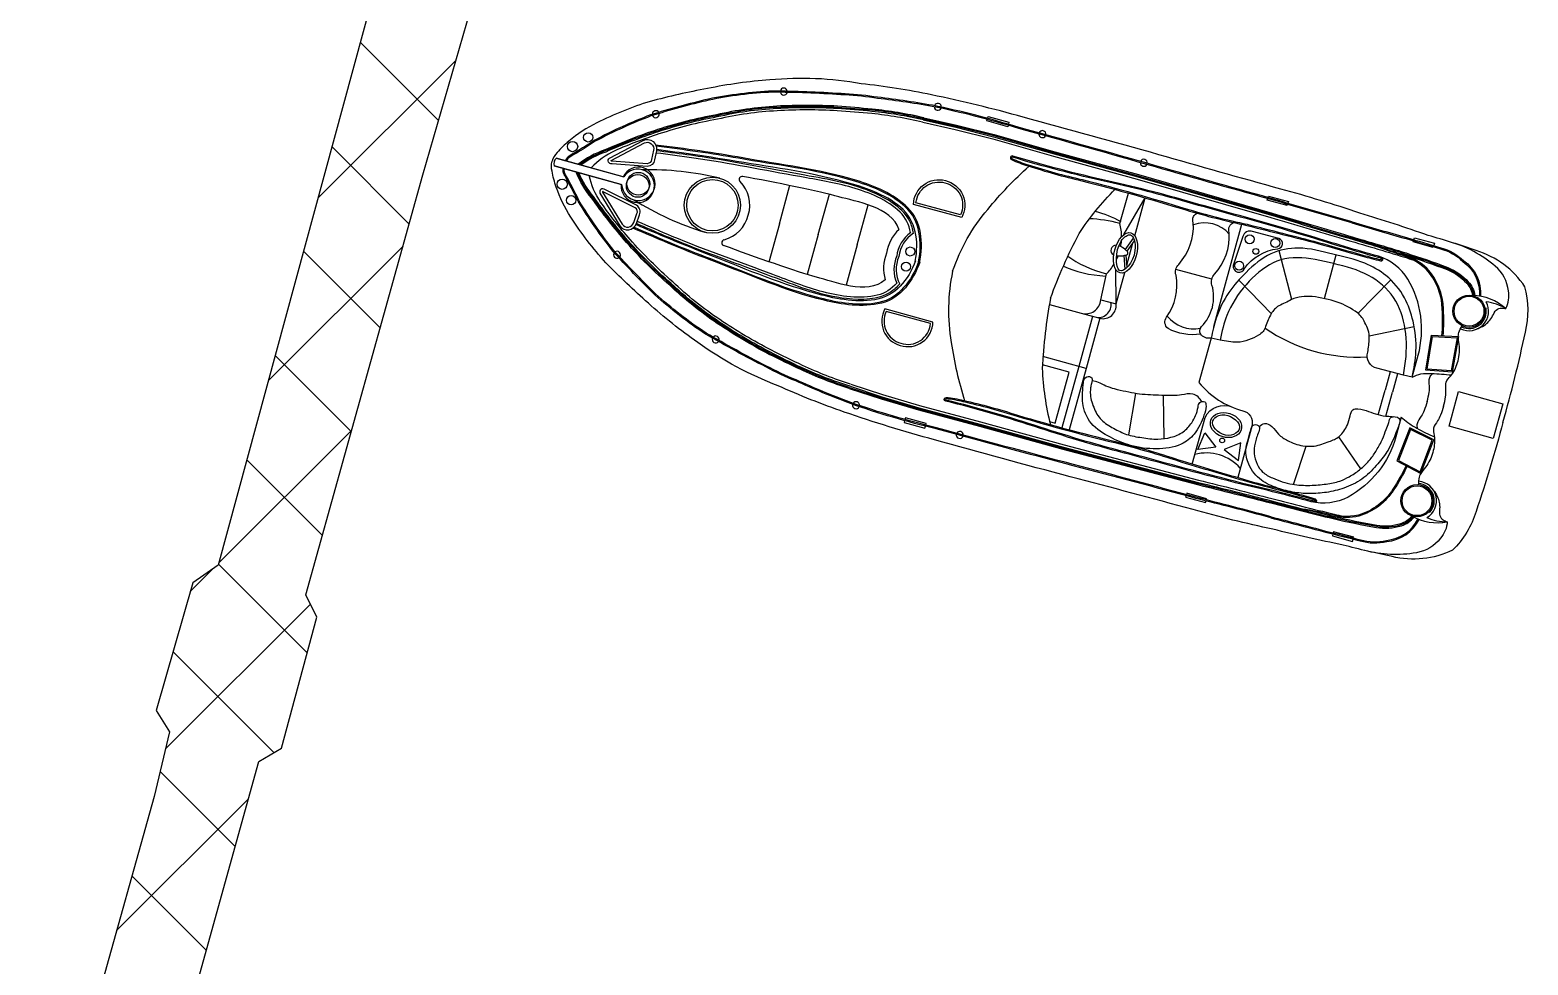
# Model space of a CAD drawing. Header units: metres. Extents: x 275043 to 277378, y 2078787 to 2081000.
# Drawn here: x 276839.6 to 276940.9, y 2080770 to 2080833.3 of the extents above; entities that cross this region are included whole.
import ezdxf

# ---------------------------------------------------------------- set-up
doc = ezdxf.new("R2010")
doc.units = ezdxf.units.M
doc.layers.add('PORT', color=5, linetype='Continuous')

msp = doc.modelspace()

# ---------------------------------------------------------------- linework, layer by layer
at = {"color": 32, "true_color": 0xcd6928}
for p, q in [((276890.29, 2080820.19), (276891, 2080822.79)), ((276892.92, 2080819.47), (276893.67, 2080822.18)), ((276895.55, 2080818.75), (276896.3, 2080821.46)), ((276913.59, 2080819.45), (276915.04, 2080821.94)), ((276914.34, 2080819.38), (276915.04, 2080821.94)), ((276890.29, 2080820.19), (276889.58, 2080817.59)), ((276919.68, 2080813.23), (276921.58, 2080820.15)), ((276892.92, 2080819.47), (276892.18, 2080816.76)), ((276913.68, 2080818.42), (276914.24, 2080819.21)), ((276913.81, 2080818.33), (276914.31, 2080819.04)), ((276895.55, 2080818.75), (276894.8, 2080816.03)), ((276913.58, 2080818.05), (276913.66, 2080817.11)), ((276913.73, 2080818.06), (276913.8, 2080817.23)), ((276913.79, 2080817.38), (276914.2, 2080818.89)), ((276924.96, 2080815.07), (276924.09, 2080818.36)), ((276927.17, 2080815.12), (276927.96, 2080818.08)), ((276913.07, 2080814.76), (276913.04, 2080817.1)), ((276913.07, 2080814.76), (276913.65, 2080816.89)), ((276919.54, 2080816.43), (276917.1, 2080817.09)), ((276923.57, 2080814.1), (276921.36, 2080816.37)), ((276929.44, 2080814.13), (276931.65, 2080816.39)), ((276912.04, 2080815.04), (276913.07, 2080814.76)), ((276938.01, 2080814.48), (276938.08, 2080814.49)), ((276930.19, 2080812.61), (276933.23, 2080813.24)), ((276910.54, 2080810.54), (276909.4, 2080806.39)), ((276911.04, 2080810.4), (276909.9, 2080806.25)), ((276931.6, 2080810.18), (276931.26, 2080808.94)), ((276932.1, 2080810.04), (276931.76, 2080808.8)), ((276930.8, 2080807.27), (276931.26, 2080808.94)), ((276931.31, 2080807.17), (276931.76, 2080808.8)), ((276913.93, 2080805.9), (276914.4, 2080808.7)), ((276916.32, 2080805.65), (276916.27, 2080808.57)), ((276929.62, 2080803.61), (276928.14, 2080805.78)), ((276925.06, 2080802.55), (276925.93, 2080805.14)), ((276934.23, 2080800.73), (276934.29, 2080800.67))]:
    msp.add_line(p, q, dxfattribs=at)
for points in [[(276939.23, 2080806.75, 0.01736), (276940.75, 2080812.85, 0.12634), (276940.72, 2080815.93, 0.172899), (276937.43, 2080818.37, 0.013884), (276934.18, 2080819.4, 0.008973), (276929.55, 2080820.91, 0.01509), (276924.22, 2080822.53, -0.002245), (276915.96, 2080824.86, 0.003342), (276906.78, 2080827.4, 0.016984), (276900.58, 2080828.91, 0.024546), (276895.82, 2080829.66, 0.067942), (276889.65, 2080829.92, 0.033948), (276885.42, 2080829.33, 0.022001), (276881.55, 2080828.46, 0.042872), (276877.94, 2080827.01, 0.059514), (276876.05, 2080825.78, 0.046364), (276875.26, 2080825, 0.104882), (276874.91, 2080824.42, 0.104882)], [(276929.03, 2080820.32, -0.006425), (276923.99, 2080821.78, -0.002217), (276915.74, 2080824.11, 0.003368), (276906.5, 2080826.7, 0.024633), (276900.64, 2080828.2, 0.015037), (276896.68, 2080828.78, 0.025439), (276894.46, 2080828.99, 0.013843), (276889.82, 2080829.16, 0.040266), (276885.5, 2080828.62, 0.016729), (276881.57, 2080827.55, 0.029739), (276877.8, 2080825.84, -0.01525), (276876.14, 2080824.81, 0.132389), (276875.88, 2080824.57, 0.028442), (276875.8, 2080824.45, 0.028442)], [(276929.01, 2080820.25, -0.006424), (276923.97, 2080821.71, -0.002217), (276915.72, 2080824.03, 0.003368), (276906.48, 2080826.63, 0.024633), (276900.62, 2080828.13, 0.015038), (276896.67, 2080828.7, 0.025461), (276894.45, 2080828.92, 0.013839), (276889.82, 2080829.09, 0.040238), (276885.52, 2080828.55, 0.016715), (276881.6, 2080827.48, 0.029693), (276877.84, 2080825.77, -0.015234), (276876.18, 2080824.74, 0.134036), (276875.94, 2080824.53, 0.024879), (276875.88, 2080824.43, 0.024879)], [(276900.05, 2080827.36, 0.031596), (276896.57, 2080827.94, 0.004928), (276894.22, 2080828.14, 0.02844), (276890.12, 2080828.14, 0.042875), (276886.04, 2080827.56, 0.035347), (276882.05, 2080826.56, 0.024093), (276878.48, 2080825.18, 0.079837), (276876.68, 2080824.21)], [(276900.04, 2080827.29, 0.031592), (276896.56, 2080827.87, 0.004926), (276894.22, 2080828.06, 0.028436), (276890.13, 2080828.06, 0.042895), (276886.06, 2080827.49, 0.035363), (276882.07, 2080826.48, 0.024111), (276878.51, 2080825.11, 0.077658), (276876.77, 2080824.18, 0.077658)], [(276900.02, 2080827.21, 0.031588), (276896.55, 2080827.79, 0.004924), (276894.21, 2080827.98, 0.028433), (276890.13, 2080827.98, 0.042917), (276886.07, 2080827.41, 0.035379), (276882.1, 2080826.41, 0.02413), (276878.54, 2080825.04, 0.075408), (276876.87, 2080824.16, 0.075408)], [(276899.98, 2080827.06, 0.031581), (276896.54, 2080827.64, 0.00492), (276894.2, 2080827.83, 0.028426), (276890.14, 2080827.83, 0.042959), (276886.1, 2080827.26, 0.035411), (276882.14, 2080826.26, 0.028829), (276879.16, 2080825.12, 0.092336), (276877.56, 2080823.97, 0.080328)], [(276899.99, 2080827.06), (276902.19, 2080826.57), (276904.73, 2080825.93), (276908.84, 2080824.77), (276914.49, 2080823.21), (276923.53, 2080820.62, 0.002601), (276928.43, 2080819.16, -0.00441), (276932.59, 2080817.92, -0.002867), (276933.21, 2080817.72, -0.002867)], [(276900.02, 2080827.21), (276902.23, 2080826.72), (276904.77, 2080826.07), (276908.88, 2080824.92), (276914.54, 2080823.36), (276923.58, 2080820.77, 0.002601), (276928.47, 2080819.31, -0.00441), (276932.63, 2080818.07, -0.012997), (276935.45, 2080817.09, -0.113276), (276936.78, 2080816.16, -0.142458), (276937.18, 2080815.33, -0.142458)], [(276900.04, 2080827.29), (276902.25, 2080826.79), (276904.79, 2080826.15), (276908.9, 2080824.99), (276914.56, 2080823.44), (276923.6, 2080820.84, 0.002601), (276928.49, 2080819.38, -0.004411), (276932.66, 2080818.14, -0.013003), (276935.48, 2080817.16, -0.113337), (276936.84, 2080816.21, -0.144821), (276937.26, 2080815.33, -0.138987)], [(276900.05, 2080827.36), (276902.27, 2080826.86), (276904.81, 2080826.22), (276908.92, 2080825.06), (276914.58, 2080823.51), (276923.62, 2080820.91, 0.002601), (276928.52, 2080819.45, -0.004411), (276932.68, 2080818.21, -0.013009), (276935.5, 2080817.23, -0.113396), (276936.89, 2080816.26, -0.146005), (276937.34, 2080815.33, -1.595219)], [(276881.97, 2080825.12), (276881.85, 2080824.51, -0.382221), (276881.35, 2080824.06), (276878.97, 2080824.23, -0.786544), (276878.8, 2080824.63), (276881.08, 2080825.83, -0.616464), (276881.97, 2080825.12, -3.844907)], [(276939.23, 2080806.75, -0.01736), (276937.42, 2080800.73, -0.12634), (276935.82, 2080798.1, -0.172899), (276931.74, 2080797.67, -0.013884), (276928.42, 2080798.45, -0.008973), (276923.67, 2080799.52, -0.01509), (276918.27, 2080800.85, 0.002245), (276909.97, 2080803.07, -0.003342), (276900.78, 2080805.57, -0.016984), (276894.68, 2080807.45, -0.024546), (276890.21, 2080809.23, -0.067942), (276884.77, 2080812.16, -0.033948), (276881.43, 2080814.82, -0.022001), (276878.55, 2080817.55, -0.042872), (276876.18, 2080820.64, -0.059514), (276875.2, 2080822.66, -0.046364), (276874.91, 2080823.74, -0.104882), (276874.91, 2080824.42, -0.104882)], [(276902.01, 2080816.97, -0.096403), (276904.39, 2080821.16, -0.040538), (276907.18, 2080824.08, -1.92312)], [(276933.1, 2080809.82), (276933.5, 2080811.29, 0.202722), (276932.8, 2080816.44, 0.178768), (276930.81, 2080817.99, -0.010028), (276926.24, 2080819.35, 0.005356), (276918.66, 2080821.5, 0.016605), (276912.49, 2080823.09, -0.018921), (276906.09, 2080824.77, 0.925873), (276905.99, 2080824.53, 0.041202), (276907.09, 2080824.11, 0.024461), (276910.74, 2080823.1, -0.012888), (276917.78, 2080821.12, 0.019359), (276921.92, 2080820.07, -0.002375), (276926.71, 2080818.86, 0.006386), (276929.74, 2080818, 0.013656), (276930.96, 2080817.68, 0.862706), (276931.05, 2080817.9, -0.648089)], [(276931.01, 2080817.84, 0.016488), (276930.79, 2080817.91, -0.010023), (276926.22, 2080819.28, 0.005356), (276918.64, 2080821.43, 0.016607), (276912.47, 2080823.02, -0.018921), (276906.07, 2080824.69, -0.01143), (276906.07, 2080824.69, 0.913283), (276906.02, 2080824.6, 0.041174), (276907.11, 2080824.18, 0.024478), (276910.76, 2080823.18, -0.012889), (276917.8, 2080821.2, 0.019362), (276921.93, 2080820.15, -0.002377), (276926.73, 2080818.93, 0.006391), (276929.76, 2080818.07, 0.013664), (276930.98, 2080817.76, -0.000701), (276930.98, 2080817.76, 0.819976), (276931.01, 2080817.84, 0.819976)], [(276923.53, 2080800.29, 0.006425), (276918.45, 2080801.61, 0.002217), (276910.17, 2080803.82, -0.003368), (276900.9, 2080806.31, -0.024633), (276895.09, 2080808.02, -0.015037), (276891.4, 2080809.55, -0.025439), (276889.38, 2080810.5, -0.013843), (276885.3, 2080812.72, -0.040266), (276881.87, 2080815.39, -0.016729), (276879.04, 2080818.32, -0.029739), (276876.67, 2080821.72, 0.01525), (276875.77, 2080823.45, -0.132389), (276875.66, 2080823.79, -0.028442), (276875.66, 2080823.93, -0.028442)], [(276923.55, 2080800.36, 0.006424), (276918.47, 2080801.68, 0.002217), (276910.19, 2080803.9, -0.003368), (276900.92, 2080806.39, -0.024633), (276895.12, 2080808.09, -0.015038), (276891.43, 2080809.62, -0.025461), (276889.41, 2080810.56, -0.013839), (276885.34, 2080812.79, -0.040238), (276881.92, 2080815.45, -0.016715), (276879.1, 2080818.37, -0.029693), (276876.73, 2080821.76, 0.015234), (276875.83, 2080823.49, -0.134036), (276875.74, 2080823.79, -0.024879), (276875.74, 2080823.91, -0.024879)], [(276895.02, 2080809.04, -0.031596), (276891.73, 2080810.32, -0.004928), (276889.61, 2080811.35, -0.02844), (276886.09, 2080813.45, -0.042875), (276882.87, 2080816.03, -0.035347), (276879.95, 2080818.93, -0.024093), (276877.59, 2080821.93, -0.079837), (276876.54, 2080823.69)], [(276895.04, 2080809.11, -0.031592), (276891.76, 2080810.39, -0.004926), (276889.65, 2080811.42, -0.028436), (276886.13, 2080813.51, -0.042895), (276882.92, 2080816.09, -0.035363), (276880.01, 2080818.98, -0.024111), (276877.65, 2080821.98, -0.077658), (276876.63, 2080823.67, -0.077658)], [(276895.07, 2080809.19, -0.031588), (276891.79, 2080810.46, -0.004924), (276889.68, 2080811.49, -0.028433), (276886.17, 2080813.58, -0.042917), (276882.98, 2080816.14, -0.035379), (276880.07, 2080819.03, -0.02413), (276877.71, 2080822.03, -0.075408), (276876.72, 2080823.64, -0.075408)], [(276895.11, 2080809.33, -0.031581), (276891.86, 2080810.6, -0.00492), (276889.75, 2080811.63, -0.028426), (276886.26, 2080813.7, -0.042959), (276883.08, 2080816.26, -0.035411), (276880.19, 2080819.13, -0.028829), (276878.2, 2080821.65, -0.092336), (276877.42, 2080823.45, -0.080328)], [(276902.62, 2080820.6), (276899.36, 2080821.5, -0.483063), (276901.52, 2080823.11, -0.50024), (276902.62, 2080820.6, -0.418424)], [(276880.62, 2080820.21), (276880.82, 2080820.79, 0.382221), (276880.63, 2080821.44), (276878.49, 2080822.5, 0.786544), (276878.15, 2080822.25), (276879.49, 2080820.05, 0.616464), (276880.62, 2080820.21, 3.844907)], [(276908.63, 2080815.15, -0.033687), (276910.57, 2080819.53, -0.051879), (276912.99, 2080822.51, -1.92312)], [(276918.78, 2080812.72, -0.164009), (276916.58, 2080813.1, -0.407559), (276916.48, 2080813.87, 0.20466), (276917.12, 2080816.7, -0.28657), (276917.3, 2080817.44, 0.198759), (276918.29, 2080820.26, -0.45148), (276918.61, 2080820.93, -1.463971)], [(276919.5, 2080812.45, -0.291269), (276918.77, 2080812.73, -0.299867), (276918.84, 2080813.23, 0.273478), (276919.55, 2080816.03, -0.28657), (276919.73, 2080816.77, 0.198759), (276920.72, 2080819.59, -0.45148), (276921.05, 2080820.27, -1.463971)], [(276929.01, 2080820.25, 0.002941), (276932.68, 2080819.18, -0.002014), (276935.01, 2080818.49, -0.130992), (276936.53, 2080817.63, -0.261832), (276937.64, 2080815.28, -0.261832)], [(276929.03, 2080820.32, 0.002942), (276932.7, 2080819.26, -0.002013), (276935.03, 2080818.56, -0.130442), (276936.58, 2080817.69, -0.261246), (276937.72, 2080815.28, -0.209197)], [(276939.43, 2080814.45, 0.164393), (276939.61, 2080815.64, 0.188684), (276938.71, 2080817.32, 0.10758), (276935.62, 2080818.97)], [(276935.1, 2080812.61, 0.043334), (276935.13, 2080814.42, 0.18333), (276934.03, 2080817.12, 0.123985), (276932.14, 2080818.14, -0.015377), (276930.71, 2080818.65)], [(276935.18, 2080812.61, 0.043195), (276935.21, 2080814.42, 0.183415), (276934.09, 2080817.18, 0.094511), (276932.66, 2080818.06)], [(276902.01, 2080816.97, 0.096403), (276901.92, 2080812.16, 0.040538), (276902.82, 2080808.22, 1.92312)], [(276908.57, 2080814.72), (276910.71, 2080814.13, 0.462925), (276912.04, 2080815.04), (276912.41, 2080816.8)], [(276908.63, 2080815.15, 0.033687), (276908.07, 2080810.4, 0.051879), (276908.62, 2080806.6, 1.92312)], [(276910.71, 2080814.13), (276911.63, 2080813.88, 0.545737), (276912.72, 2080814.85, 0.282905)], [(276933.1, 2080809.82), (276932.5, 2080809.94), (276930.71, 2080810.42, -0.448043), (276930.09, 2080811.49, 0.025561), (276930.19, 2080812.44, 0.15676), (276929.89, 2080813.49, 0.144288), (276929.4, 2080814.15, 0.079427), (276928.03, 2080814.88, 0.054179), (276926.33, 2080815.26, 0.127294), (276924.93, 2080815.06, -0.025195), (276924.07, 2080814.64, 0.112656), (276923.56, 2080814.1, 0.061652), (276923.18, 2080813.24, -0.222278), (276922.7, 2080812.65, -0.049109), (276922.03, 2080812.34, -0.09997), (276921.26, 2080812.17, -0.045992), (276920.1, 2080812.32), (276919.5, 2080812.45)], [(276900.68, 2080813.54), (276897.43, 2080814.44, 0.483063), (276898.46, 2080811.95, 0.50024), (276900.68, 2080813.54, 0.418424)], [(276911.63, 2080813.88), (276911.97, 2080813.79, 0.516839), (276913.07, 2080814.76, 0.282905)], [(276919.5, 2080812.45), (276918.67, 2080809.45, 0.158322), (276921.63, 2080807.54, -0.417676), (276922.26, 2080806.56), (276921.29, 2080803.02)], [(276895.02, 2080809.04), (276897.18, 2080808.34), (276899.69, 2080807.59), (276903.82, 2080806.49), (276909.47, 2080804.93), (276918.57, 2080802.54, -0.002601), (276923.53, 2080801.3, 0.004411), (276927.74, 2080800.24, 0.013009), (276930.67, 2080799.64, 0.113396), (276932.36, 2080799.76, 0.146005), (276933.22, 2080800.34, 1.595219)], [(276895.04, 2080809.11), (276897.2, 2080808.41), (276899.71, 2080807.66), (276903.84, 2080806.56), (276909.49, 2080805.01), (276918.59, 2080802.62, -0.002601), (276923.55, 2080801.37, 0.004411), (276927.76, 2080800.31, 0.013003), (276930.68, 2080799.72, 0.113337), (276932.34, 2080799.84, 0.144821), (276933.15, 2080800.38, 0.138987)], [(276895.07, 2080809.19), (276897.22, 2080808.48), (276899.73, 2080807.74), (276903.86, 2080806.63), (276909.51, 2080805.08), (276918.61, 2080802.69, -0.002601), (276923.57, 2080801.45, 0.00441), (276927.78, 2080800.39, 0.012997), (276930.7, 2080799.79, 0.113276), (276932.32, 2080799.91, 0.142458), (276933.08, 2080800.41, 0.142458)], [(276895.12, 2080809.33), (276897.27, 2080808.63), (276899.77, 2080807.89), (276903.9, 2080806.78), (276909.55, 2080805.23), (276918.65, 2080802.84, -0.002601), (276923.61, 2080801.6, 0.00441), (276927.81, 2080800.54, 0.002867), (276928.45, 2080800.39, 0.002867)], [(276932.35, 2080807.11), (276931.99, 2080805.77, -0.202722), (276928.76, 2080801.7, -0.178768), (276926.25, 2080801.38, 0.010028), (276921.62, 2080802.55, -0.005356), (276914.01, 2080804.57, -0.016605), (276907.89, 2080806.36, 0.018921), (276901.54, 2080808.19, -0.925873), (276901.57, 2080808.44, -0.041202), (276902.73, 2080808.24, -0.024461), (276906.39, 2080807.24, 0.012888), (276913.44, 2080805.35, -0.019359), (276917.54, 2080804.14, 0.002375), (276922.28, 2080802.73, -0.006386), (276925.32, 2080801.92, -0.013656), (276926.53, 2080801.57, -0.862706), (276926.5, 2080801.34, 0.648089)], [(276926.5, 2080801.41, -0.016488), (276926.27, 2080801.46, 0.010023), (276921.64, 2080802.62, -0.005356), (276914.03, 2080804.65, -0.016607), (276907.92, 2080806.43, 0.018921), (276901.56, 2080808.26, 0.01143), (276901.55, 2080808.26, -0.913283), (276901.56, 2080808.37, -0.041174), (276902.71, 2080808.16, -0.024478), (276906.37, 2080807.17, 0.012889), (276913.42, 2080805.27, -0.019362), (276917.52, 2080804.06, 0.002377), (276922.26, 2080802.66, -0.006391), (276925.3, 2080801.85, -0.013664), (276926.51, 2080801.5, 0.000701), (276926.51, 2080801.5, -0.819976), (276926.5, 2080801.41, -0.819976)], [(276918.21, 2080803.93), (276919.08, 2080807.09, -0.406088), (276920.95, 2080807.77)], [(276932.68, 2080803.82, -0.043334), (276931.79, 2080802.24, -0.18333), (276929.46, 2080800.48, -0.123985), (276927.31, 2080800.57, 0.015377), (276925.82, 2080800.87)], [(276932.75, 2080803.78, -0.043195), (276931.85, 2080802.2, -0.183415), (276929.48, 2080800.41, -0.094511), (276927.8, 2080800.38)], [(276923.53, 2080800.29, -0.002942), (276927.23, 2080799.33, 0.002013), (276929.58, 2080798.74, 0.130442), (276931.37, 2080798.69, 0.261246), (276933.57, 2080800.19, 0.209197)], [(276923.55, 2080800.36, -0.002941), (276927.24, 2080799.4, 0.002014), (276929.6, 2080798.81, 0.130992), (276931.35, 2080798.77, 0.261832), (276933.5, 2080800.22, 0.261832)], [(276935.47, 2080800.03, -0.164393), (276935.01, 2080798.91, -0.188684), (276933.38, 2080797.93, -0.10758), (276929.89, 2080798.08)]]:
    msp.add_lwpolyline(points, format="xyb", dxfattribs=at)
for points in [[(276905.76, 2080826.85), (276905.74, 2080826.75), (276904.33, 2080827.14), (276904.35, 2080827.24)], [(276904.38, 2080827.32), (276904.41, 2080827.45), (276905.82, 2080827.06), (276905.78, 2080826.92)], [(276879.58, 2080822.85), (276875.06, 2080824.1)], [(276875.06, 2080824.1), (276879.62, 2080822.84)], [(276875.2, 2080824.62), (276879.76, 2080823.36)], [(276879.73, 2080823.37), (276875.2, 2080824.62)], [(276913.32, 2080820.2), (276913.91, 2080822.26)], [(276923.34, 2080821.96), (276923.37, 2080822.06), (276924.72, 2080821.69), (276924.68, 2080821.57)], [(276924.66, 2080821.5), (276924.64, 2080821.42), (276923.29, 2080821.79), (276923.32, 2080821.89)], [(276934.54, 2080818.63), (276934.52, 2080818.58), (276933.16, 2080818.96), (276933.18, 2080819.04)], [(276933.2, 2080819.11), (276933.24, 2080819.24), (276934.6, 2080818.87), (276934.56, 2080818.71)], [(276911.47, 2080813.92), (276910.54, 2080810.54)], [(276911.97, 2080813.79), (276911.04, 2080810.4), (276908.12, 2080811.21)], [(276908.57, 2080806.8), (276908.95, 2080806.69), (276909.9, 2080810.15), (276908.08, 2080810.65)], [(276898.76, 2080806.87), (276898.72, 2080806.74), (276900.13, 2080806.36), (276900.17, 2080806.49)], [(276900.19, 2080806.57), (276900.22, 2080806.67), (276898.81, 2080807.05), (276898.78, 2080806.95)], [(276917.8, 2080801.79), (276917.77, 2080801.69), (276919.12, 2080801.32), (276919.15, 2080801.44)], [(276919.17, 2080801.51), (276919.19, 2080801.58), (276917.84, 2080801.96), (276917.82, 2080801.86)], [(276927.73, 2080799.2), (276927.7, 2080799.07), (276929.06, 2080798.69), (276929.11, 2080798.85)], [(276929.13, 2080798.93), (276929.14, 2080798.98), (276927.78, 2080799.35), (276927.75, 2080799.27)]]:
    msp.add_lwpolyline(points, dxfattribs=at)
for points in [[(276881.78, 2080825.16), (276881.65, 2080824.54, -0.383069), (276881.35, 2080824.25), (276878.95, 2080824.43, -0.853636), (276878.91, 2080824.47), (276881.16, 2080825.66, -0.613527)], [(276902.54, 2080820.78), (276899.53, 2080821.61, -0.460147), (276901.48, 2080822.96, -0.47706)], [(276880.44, 2080820.27), (276880.65, 2080820.87, 0.383069), (276880.54, 2080821.27), (276878.38, 2080822.35, 0.853636), (276878.32, 2080822.33), (276879.65, 2080820.15, 0.613527)], [(276920.99, 2080817.37, 0.917705), (276921.75, 2080817.17, -0.209704), (276924, 2080818.5, 0.850912), (276924.08, 2080819.18), (276922.3, 2080819.67, 0.435659), (276921.64, 2080819.32)], [(276900.52, 2080813.43), (276897.51, 2080814.25, 0.460147), (276898.5, 2080812.1, 0.47706)]]:
    msp.add_lwpolyline(points, format="xyb", close=True, dxfattribs=at)
for points in [[(276935.8, 2080810.14), (276934.01, 2080810.29), (276934.4, 2080812.65), (276936.22, 2080812.55)], [(276935.74, 2080810.23), (276934.1, 2080810.36), (276934.46, 2080812.57), (276936.13, 2080812.48)], [(276938.58, 2080805.67), (276935.59, 2080806.5), (276936.23, 2080808.83), (276939.22, 2080808)], [(276919.81, 2080805.08), (276918.6, 2080804.92), (276919.07, 2080806.05)], [(276934.55, 2080805.58), (276932.93, 2080806.37), (276932.06, 2080804.14), (276933.67, 2080803.29)], [(276934.45, 2080805.54), (276932.97, 2080806.26), (276932.16, 2080804.18), (276933.63, 2080803.4)], [(276920.38, 2080804.92), (276921.34, 2080804.17), (276921.51, 2080805.37)]]:
    msp.add_lwpolyline(points, close=True, dxfattribs=at)
for centre, radius in [((276877.36, 2080826.03), 0.313), ((276876.3, 2080825.41), 0.349), ((276875.6, 2080822.86), 0.349), ((276880.71, 2080822.75), 0.771), ((276880.75, 2080822.89), 0.771), ((276885.76, 2080821.44), 1.9), ((276885.76, 2080821.44), 1.9), ((276885.76, 2080821.44), 1.74), ((276885.76, 2080821.44), 1.74), ((276876.2, 2080821.78), 0.313), ((276922.1, 2080819.14), 0.304), ((276923.83, 2080818.88), 0.304), ((276899.14, 2080818.31), 0.305), ((276922.52, 2080818.32), 0.197), ((276898.86, 2080817.29), 0.305), ((276921.39, 2080817.35), 0.304), ((276936.94, 2080814.27), 1.09), ((276936.94, 2080814.27), 1.01), ((276920.24, 2080805.53), 0.163), ((276933.42, 2080801.45), 1.09), ((276933.42, 2080801.45), 1.01)]:
    msp.add_circle(centre, radius, dxfattribs=at)
for centre, radius, start, end in [((276890.59, 2080829.13), 0.237, 4.9276, 173.0232), ((276890.59, 2080829.13), 0.237, 191.6583, 346.2925), ((276901.01, 2080828.1), 0.237, 181.9784, 334.254), ((276901.01, 2080828.1), 0.237, 352.9129, 163.3195), ((276881.93, 2080827.6), 0.237, 29.2666, 184.4087), ((276881.93, 2080827.6), 0.237, 203.0464, 10.6288), ((276908.08, 2080826.25), 0.237, 178.2692, 330.8497), ((276908.08, 2080826.25), 0.237, 349.5099, 159.609), ((276875.49, 2080824.26), 0.456, 128.5464, 200.7317), ((276875.49, 2080824.26), 0.456, 128.5464, 200.7317), ((276880.75, 2080822.89), 1.13, 182.3056, 154.7551), ((276914.94, 2080824.31), 0.237, 175.8611, 332.1102), ((276914.94, 2080824.31), 0.237, 350.7344, 157.2369), ((276880.71, 2080822.75), 1.13, 174.5231, 146.9726), ((276881.47, 2080803.7), 20.14, 76.2409, 91.3117), ((276887.77, 2080823.19), 0.202, 78.9767, 225.4445), ((276886.01, 2080821.44), 2.28, 342.8987, 44.6999), ((276891.13, 2080838.88), 20.14, 237.9665, 253.0373), ((276885.97, 2080821.31), 2.28, 284.5783, 346.3794), ((276909.89, 2080819.29), 3.55, 0.0733, 14.8291), ((276919.04, 2080818.01), 2.24, 41.2635, 109.411), ((276886.59, 2080818.9), 0.202, 103.8337, 250.3014), ((276900.38, 2080817.72), 2.89, 133.7632, 170.3656), ((276900.51, 2080817.72), 2.3, 125.6009, 173.3506), ((276900.51, 2080817.72), 2.15, 122.1435, 173.3506), ((276909.89, 2080819.29), 3.55, 349.5416, 355.8809), ((276879.31, 2080818.09), 0.237, 144.8695, 300.0116), ((276879.31, 2080818.09), 0.237, 318.6493, 126.2317), ((276900.23, 2080817.16), 2.89, 158.9126, 195.5149), ((276900.34, 2080817.09), 2.3, 155.9275, 203.6773), ((276900.34, 2080817.09), 2.15, 155.9275, 207.1347), ((276913.06, 2080818.39), 0.347, 85.4414, 243.787), ((276913.31, 2080819.25), 1.24, 250.7545, 251.0238), ((276912.84, 2080817.53), 1.24, 78.2543, 78.5236), ((276909.89, 2080819.29), 3.55, 334.5882, 338.8281), ((276913.31, 2080819.25), 1.24, 260.2416, 286.2345), ((276912.84, 2080817.53), 1.24, 43.0437, 70.6838), ((276913.7, 2080818.22), 0.166, 254.6391, 74.6391), ((276909.89, 2080819.29), 3.55, 315.2641, 328.6151), ((276936.94, 2080814.27), 1.32, 243.9649, 28.8665), ((276937.09, 2080811.82), 3.52, 48.3078, 88.6434), ((276937.64, 2080811.42), 3.52, 59.2812, 82.5137), ((276918.3, 2080815.32), 2.24, 217.8391, 282.0433), ((276936.94, 2080814.27), 1.17, 243.9649, 10.9148), ((276929.46, 2080822.33), 11.17, 235.5386, 273.0112), ((276885.98, 2080812.36), 0.237, 156.2549, 324.3506), ((276885.98, 2080812.36), 0.237, 342.9857, 137.6199), ((276895.47, 2080807.91), 0.237, 165.9586, 336.3652), ((276895.47, 2080807.91), 0.237, 355.0241, 147.2998), ((276902.49, 2080805.9), 0.237, 169.6692, 339.7683), ((276902.49, 2080805.9), 0.237, 358.4285, 151.009), ((276919.15, 2080801.56), 3.12, 42.1076, 103.9951), ((276933.42, 2080801.45), 1.32, 300.4117, 85.3133), ((276933.42, 2080801.45), 1.17, 318.3634, 85.3133), ((276934.8, 2080803.48), 3.52, 240.6348, 280.9704), ((276935.47, 2080803.54), 3.52, 246.7645, 269.997)]:
    msp.add_arc(centre, radius, start, end, dxfattribs=at)
for start_param, end_param in [(4.712389, 5.232342), (0.830012, 1.576846)]:
    msp.add_ellipse((276912.85, 2080818.5), major_axis=(-4, 1.1), ratio=0.425319, start_param=start_param, end_param=end_param, dxfattribs=at)
for centre, major_axis, ratio in [((276913.7, 2080818.22), (0.37, 1.36), 0.533092), ((276920.5, 2080806.57), (-1.03, 0.33), 0.758117)]:
    msp.add_ellipse(centre, major_axis=major_axis, ratio=ratio, dxfattribs=at)
for points, knots in [([(276899.78, 2080817.58), (276900.03, 2080818.88), (276899.94, 2080820.33), (276898.01, 2080822.22), (276896.71, 2080822.75), (276892.94, 2080823.9), (276890.4, 2080824.17), (276885.89, 2080824.99), (276883.95, 2080825.26), (276881.92, 2080825.51)], [0, 0, 0, 0, 0.0462196, 0.0462196, 0.0924392, 0.0924392, 0.1947325, 0.1947325, 0.2709084, 0.2709084, 0.2709084, 0.2709084]), ([(276899.71, 2080817.6), (276899.96, 2080818.93), (276899.82, 2080820.4), (276897.78, 2080822.27), (276896.44, 2080822.76), (276892.64, 2080823.87), (276890.1, 2080824.16), (276885.7, 2080824.94), (276883.87, 2080825.19), (276881.95, 2080825.43)], [0, 0, 0, 0, 0.0480884, 0.0480884, 0.0961768, 0.0961768, 0.1985377, 0.1985377, 0.2704106, 0.2704106, 0.2704106, 0.2704106]), ([(276899.37, 2080819.54), (276899.32, 2080819.83), (276898.96, 2080821.02), (276896.18, 2080822.79), (276891.67, 2080823.48), (276886.71, 2080824.51), (276883.34, 2080824.95), (276881.97, 2080825.12)], [0.0234044, 0.0234044, 0.0234044, 0.0234044, 0.0350942, 0.0739111, 0.138251, 0.2165713, 0.2709084, 0.2709084, 0.2709084, 0.2709084]), ([(276899.48, 2080817.64), (276899.74, 2080819), (276899.54, 2080820.42), (276897.41, 2080822.21), (276896.02, 2080822.66), (276892.14, 2080823.72), (276889.54, 2080824.04), (276885.27, 2080824.76), (276883.62, 2080824.99), (276881.98, 2080825.2)], [0, 0, 0, 0, 0.0508337, 0.0508337, 0.1016674, 0.1016674, 0.2060328, 0.2060328, 0.2709084, 0.2709084, 0.2709084, 0.2709084]), ([(276899.17, 2080819.59), (276899.06, 2080820.12), (276898.84, 2080820.59), (276897.63, 2080821.79), (276896.35, 2080822.31), (276894.04, 2080822.98), (276892.86, 2080823.16), (276889.29, 2080823.8), (276886.9, 2080824.29), (276883.65, 2080824.75), (276882.8, 2080824.86), (276881.95, 2080824.97)], [0.0248254, 0.0248254, 0.0248254, 0.0248254, 0.0474598, 0.0474598, 0.0949196, 0.0949196, 0.1423794, 0.1423794, 0.237299, 0.237299, 0.2709084, 0.2709084, 0.2709084, 0.2709084]), ([(276898.38, 2080819.81), (276897.89, 2080821.33), (276895.44, 2080821.69), (276893.07, 2080822.36), (276889.9, 2080823.01), (276887.8, 2080823.39)], [0.0313661, 0.0313661, 0.0313661, 0.0313661, 0.1084744, 0.1084744, 0.1920729, 0.1920729, 0.1920729, 0.1920729]), ([(276899.71, 2080817.61), (276899.24, 2080816.34), (276898.37, 2080815.14), (276895.67, 2080814.58), (276894.27, 2080814.84), (276890.44, 2080815.83), (276888.1, 2080816.88), (276883.92, 2080818.46), (276882.21, 2080819.18), (276880.45, 2080819.95)], [0, 0, 0, 0, 0.0480884, 0.0480884, 0.0961768, 0.0961768, 0.1985377, 0.1985377, 0.2704106, 0.2704106, 0.2704106, 0.2704106]), ([(276899.5, 2080817.69), (276899.02, 2080816.39), (276898.13, 2080815.27), (276895.38, 2080814.82), (276893.95, 2080815.14), (276890.08, 2080816.21), (276887.68, 2080817.26), (276883.64, 2080818.83), (276882.11, 2080819.48), (276880.58, 2080820.13)], [0, 0, 0, 0, 0.0508337, 0.0508337, 0.1016674, 0.1016674, 0.2060328, 0.2060328, 0.2709084, 0.2709084, 0.2709084, 0.2709084]), ([(276898.43, 2080816.12), (276898.24, 2080815.89), (276897.32, 2080815.05), (276894.02, 2080814.95), (276889.8, 2080816.66), (276885, 2080818.31), (276881.89, 2080819.65), (276880.62, 2080820.2)], [0.0234044, 0.0234044, 0.0234044, 0.0234044, 0.0350942, 0.0739111, 0.138251, 0.2165713, 0.2709084, 0.2709084, 0.2709084, 0.2709084]), ([(276898.23, 2080816.17), (276897.86, 2080815.77), (276897.44, 2080815.48), (276895.78, 2080815.07), (276894.42, 2080815.27), (276892.09, 2080815.88), (276890.98, 2080816.33), (276887.59, 2080817.6), (276885.28, 2080818.4), (276882.25, 2080819.66), (276881.46, 2080820), (276880.68, 2080820.35)], [0.0248254, 0.0248254, 0.0248254, 0.0248254, 0.0474598, 0.0474598, 0.0949196, 0.0949196, 0.1423794, 0.1423794, 0.237299, 0.237299, 0.2709084, 0.2709084, 0.2709084, 0.2709084]), ([(276899.78, 2080817.58), (276899.33, 2080816.35), (276898.51, 2080815.14), (276895.89, 2080814.5), (276894.5, 2080814.72), (276890.67, 2080815.65), (276888.36, 2080816.71), (276884.06, 2080818.32), (276882.25, 2080819.08), (276880.38, 2080819.89)], [0, 0, 0, 0, 0.0462196, 0.0462196, 0.0924392, 0.0924392, 0.1947325, 0.1947325, 0.2709084, 0.2709084, 0.2709084, 0.2709084]), ([(276914.03, 2080819.43), (276913.88, 2080819.47), (276913.62, 2080819.34), (276912.98, 2080818.36), (276913.02, 2080817.2), (276913.58, 2080816.86), (276914.23, 2080817.53), (276914.42, 2080818.94), (276914.23, 2080819.38), (276914.03, 2080819.43)], [0, 0, 0, 0, 1.031451, 1.031451, 2.992455, 2.992455, 4.95346, 4.95346, 6.283185, 6.283185, 6.283185, 6.283185]), ([(276897.44, 2080816.39), (276896.24, 2080815.33), (276893.95, 2080816.28), (276891.57, 2080816.9), (276888.52, 2080817.97), (276886.52, 2080818.72)], [0.0313661, 0.0313661, 0.0313661, 0.0313661, 0.1084744, 0.1084744, 0.1920729, 0.1920729, 0.1920729, 0.1920729]), ([(276932.5, 2080809.94), (276932.83, 2080811.66), (276932.8, 2080813.3), (276931.45, 2080816.09), (276930.06, 2080816.92), (276926.75, 2080817.76), (276925.02, 2080818.21), (276922.37, 2080816.87), (276921.16, 2080815.46), (276920.35, 2080813.47), (276920.23, 2080812.92), (276920.1, 2080812.32)], [0, 0, 0, 0, 0.0684102, 0.0684102, 0.1368204, 0.1368204, 0.2052306, 0.2052306, 0.2736407, 0.2736407, 0.2974604, 0.2974604, 0.2974604, 0.2974604]), ([(276934.11, 2080808.16), (276934.16, 2080808.36), (276934.25, 2080808.72), (276934.28, 2080809.26), (276934.2, 2080809.74), (276934.39, 2080809.97), (276934.47, 2080810.06)], [0, 0, 0, 0, 0.00840925, 0.01405459, 0.02148076, 0.02583256, 0.02583256, 0.02583256, 0.02583256]), ([(276934.11, 2080808.16), (276934.04, 2080807.95), (276933.94, 2080807.6), (276933.7, 2080807.12), (276933.38, 2080806.75), (276933.42, 2080806.44), (276933.44, 2080806.33)], [0, 0, 0, 0, 0.00840925, 0.01405459, 0.02148076, 0.02583256, 0.02583256, 0.02583256, 0.02583256]), ([(276919.61, 2080806.86), (276919.5, 2080806.51), (276919.91, 2080805.99), (276921.01, 2080805.79), (276921.46, 2080806.11), (276921.36, 2080806.89), (276920.74, 2080807.31), (276919.91, 2080807.23), (276919.68, 2080807.06), (276919.61, 2080806.86)], [0, 0, 0, 0, 1.743273, 1.743273, 3.486547, 3.486547, 5.22982, 5.22982, 6.283185, 6.283185, 6.283185, 6.283185])]:
    msp.add_open_spline(points, degree=3, knots=knots, dxfattribs=at)
for points in [[(276911.66, 2080821.03), (276912.23, 2080820.88), (276912.81, 2080820.66), (276913.38, 2080820.35)], [(276909.5, 2080817.31), (276910.32, 2080816.96), (276911.29, 2080816.69), (276912.37, 2080816.65)]]:
    msp.add_open_spline(points, degree=3, dxfattribs=at)
for points in [[(276933.1, 2080809.82), (276933.35, 2080811.56), (276933.15, 2080813.59), (276932.57, 2080815.18), (276931.32, 2080816.68), (276929.89, 2080817.51), (276927.73, 2080818.13), (276925.4, 2080818.54), (276923.54, 2080818.15), (276921.86, 2080816.9), (276920.69, 2080815.53), (276919.84, 2080813.81), (276919.5, 2080812.45)], [(276937.52, 2080813.09), (276937.96, 2080813.31), (276938.53, 2080813.95), (276938.78, 2080814.35), (276939.14, 2080814.48), (276939.43, 2080814.45)], [(276935.22, 2080807.85), (276935.35, 2080808.48), (276935.38, 2080808.91), (276935.39, 2080809.48), (276935.69, 2080809.88), (276936.16, 2080810.79), (276936.29, 2080811.88), (276936.21, 2080812.46), (276936.26, 2080812.82), (276936.46, 2080813.29)], [(276911.34, 2080809.09), (276911.4, 2080809.38), (276911.42, 2080809.76), (276911.08, 2080809.84), (276910.84, 2080809.27), (276910.81, 2080808.05), (276911.39, 2080806.69), (276912.68, 2080805.74), (276914.04, 2080805.19), (276915.79, 2080804.96), (276917.47, 2080805.28), (276918.35, 2080805.96), (276919.01, 2080807.23), (276919.15, 2080807.85), (276919.06, 2080808.14), (276918.73, 2080808.09), (276918.61, 2080807.78), (276918.18, 2080806.73), (276917.6, 2080806.11), (276916.77, 2080805.74), (276915.9, 2080805.62), (276914.8, 2080805.72), (276913.78, 2080805.94), (276912.9, 2080806.35), (276912.07, 2080806.92), (276911.55, 2080807.77), (276911.32, 2080808.75), (276911.34, 2080809.09)], [(276933.1, 2080809.82), (276933.69, 2080810.03), (276934.42, 2080810.06), (276935.75, 2080809.96)], [(276918.86, 2080808.16), (276918.62, 2080808.47), (276918.25, 2080808.67), (276917.5, 2080808.61), (276916.89, 2080808.56), (276915.93, 2080808.58), (276914.48, 2080808.69), (276913.73, 2080808.83), (276912.96, 2080809.01), (276912.38, 2080809.21), (276911.87, 2080809.45), (276911.45, 2080809.57)], [(276935.22, 2080807.85), (276935.01, 2080807.24), (276934.81, 2080806.85), (276934.54, 2080806.36), (276934.58, 2080805.86), (276934.52, 2080804.84), (276934.08, 2080803.84), (276933.72, 2080803.37), (276933.57, 2080803.05), (276933.51, 2080802.54)], [(276922.75, 2080806.48), (276923.1, 2080806.67), (276923.6, 2080806.47), (276924.06, 2080805.95), (276924.67, 2080805.52), (276925.69, 2080805.17), (276926.47, 2080805.15), (276927.47, 2080805.45), (276928.16, 2080805.8), (276928.71, 2080806.58), (276928.9, 2080807.19), (276929.07, 2080807.6), (276929.42, 2080807.67), (276930.14, 2080807.49), (276931.52, 2080807.16), (276932.22, 2080807.02), (276932.07, 2080806.24), (276931.46, 2080804.87), (276930.76, 2080803.95), (276929.83, 2080803.02), (276928.62, 2080802.36), (276927.44, 2080802.04), (276926.3, 2080801.94), (276925.15, 2080802.01), (276923.99, 2080802.31), (276922.89, 2080802.84), (276922.4, 2080803.32), (276922.04, 2080803.92), (276921.84, 2080804.91), (276921.97, 2080805.5), (276922.17, 2080806.23), (276922.4, 2080806.59), (276922.75, 2080806.48), (276922.71, 2080806.12), (276922.47, 2080805.34), (276922.4, 2080804.64), (276922.61, 2080803.93), (276922.98, 2080803.39), (276923.64, 2080802.99), (276924.99, 2080802.57), (276926.18, 2080802.49), (276927.28, 2080802.58), (276928.21, 2080802.78), (276928.83, 2080803.07), (276929.53, 2080803.54), (276930.25, 2080804.25), (276930.68, 2080804.86), (276931.08, 2080805.62), (276931.34, 2080806.27), (276931.51, 2080806.74), (276931.65, 2080807.09), (276931.88, 2080807.14)], [(276932.35, 2080807.11), (276932.79, 2080806.75), (276933.41, 2080806.35), (276934.6, 2080805.77)], [(276934.52, 2080802.17), (276934.79, 2080801.75), (276934.95, 2080800.91), (276934.96, 2080800.44), (276935.2, 2080800.15), (276935.47, 2080800.03)]]:
    msp.add_spline(points, degree=3, dxfattribs=at)
at = {"layer": 'PORT'}
for p, q in [((276866.18, 2080823.49), (276875.67, 2080856.43)), ((276863.8, 2080839.28), (276852.33, 2080797.09)), ((276858.25, 2080795.09), (276866.18, 2080823.49)), ((276852.33, 2080797.09), (276850.61, 2080795.9)), ((276850.61, 2080795.9), (276848.13, 2080787.25)), ((276859, 2080793.57), (276858.25, 2080795.09)), ((276856.62, 2080784.7), (276859, 2080793.57)), ((276848.13, 2080787.25), (276849.04, 2080785.81)), ((276849.04, 2080785.81), (276848, 2080781.44)), ((276855.08, 2080783.81), (276856.62, 2080784.7)), ((276840.36, 2080730.85), (276855.08, 2080783.81)), ((276848, 2080781.44), (276839.6, 2080751.39))]:
    msp.add_line(p, q, dxfattribs=at)
at = {"layer": 'PORT', "linetype": 'Continuous'}
for p, q in [((276867.24, 2080827.17), (276861.95, 2080832.46)), ((276859.08, 2080821.91), (276868.41, 2080831.24)), ((276865.25, 2080820.17), (276860.03, 2080825.4)), ((276855.73, 2080809.58), (276864.84, 2080818.68)), ((276863.29, 2080813.15), (276858.11, 2080818.34)), ((276861.33, 2080806.13), (276856.19, 2080811.27)), ((276852.37, 2080797.24), (276861.36, 2080806.23)), ((276859.37, 2080799.11), (276854.27, 2080804.21)), ((276850.43, 2080795.3), (276851.97, 2080796.84)), ((276858.35, 2080791.15), (276852.35, 2080797.15)), ((276848.77, 2080784.66), (276858.57, 2080794.45)), ((276856.12, 2080784.4), (276849.27, 2080791.25)), ((276853.48, 2080778.06), (276848.4, 2080783.14)), ((276845.46, 2080772.37), (276854.38, 2080781.29)), ((276851.53, 2080771.03), (276846.49, 2080776.07))]:
    msp.add_line(p, q, dxfattribs=at)

doc.saveas('drawing.dxf')
